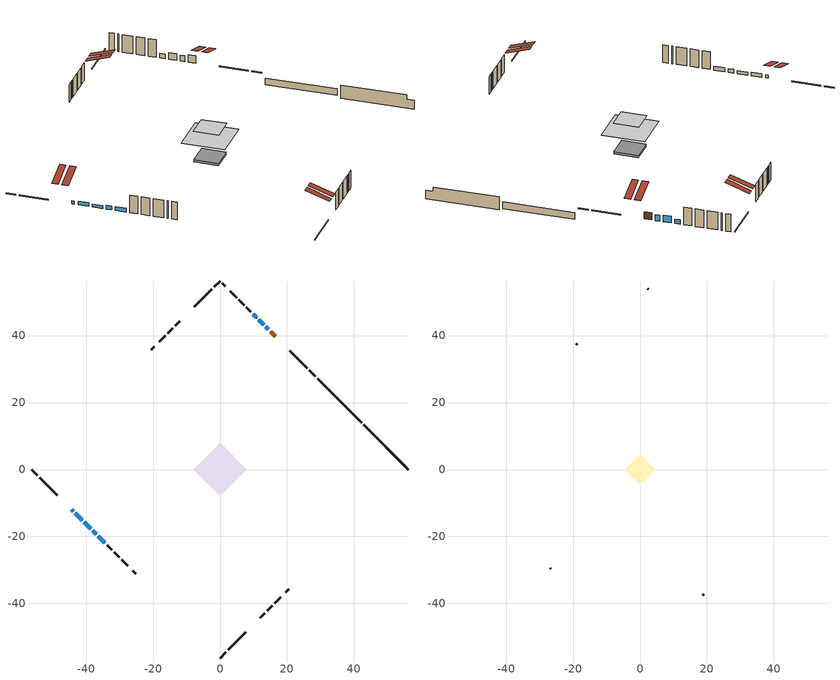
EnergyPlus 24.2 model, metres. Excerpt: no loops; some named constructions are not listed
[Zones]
conditioned space
 floor outside (Floor1 construction): -1.14,0 0,1.14 1.14,0 0,-1.14 z1.53
 floor adiabatic (AdiabaticFloorConstruction): -7.94,0 0,7.94 7.94,0 0,-7.94 z3.97
 floor foundation (Slab1 construction): -4.55,0 0,4.55 4.55,0 0,-4.55 z-2.07
 floor foundation (Slab1 construction 1): -4.52,0 0,4.52 4.52,0 0,-4.52 z-1.52
 wall outside (RimJoist1 construction): 0,-56.3 1.79,-54.52 / -56.3,0 -54.52,-1.79 / 0,56.3 -1.79,54.52 / 28.48,27.82 26.69,29.61 z1.53:1.83
 wall outside (RimJoist2 construction): 2.44,-53.86 7.68,-48.62 / -53.86,-2.44 -48.62,-7.68 / -2.44,53.86 -7.68,48.62 / 26.04,30.27 20.8,35.5 z1.53:1.83
 wall outside (AdiabaticWallConstruction 1): 16.48,39.82 15.1,41.21 z1.53:3.56
 wall outside (AdiabaticWallConstruction): -44.31,-12 -43.82,-12.48 z1.53:2.42; -43.17,-13.14 -41.19,-15.11 / -37.97,-18.33 -36.98,-19.32 / -36.33,-19.98 -34.35,-21.95 z1.53:2.55; -40.53,-15.77 -38.63,-17.68 z1.53:2.34; 14.44,41.86 13.65,42.65 z1.53:3.16; 13,43.31 11.56,44.75 z1.53:3.36; 10.9,45.4 9.91,46.39 z1.53:2.73
 wall outside (Wall1 construction): 12,-44.31 13.4,-42.9 / -33.7,-22.61 -32.29,-24.01 / -12,44.31 -13.4,42.9 / 9.26,47.05 7.85,48.45 z1.53:6.41
 wall outside (Wall2 construction): 14.06,-42.24 15.64,-40.67 / -31.64,-24.67 -30.06,-26.25 / -14.06,42.24 -15.64,40.67 / 7.2,49.11 5.62,50.69 z1.53:6.41
 wall outside (Wall3 construction): 16.29,-40.01 18.16,-38.15 / -29.4,-26.9 -27.54,-28.76 / -16.29,40.01 -18.16,38.15 / 4.96,51.34 3.1,53.2 z1.53:6.41
 wall outside (Wall5 construction): 19.66,-36.64 20.6,-35.71 / -26.03,-30.27 -25.1,-31.21 / -19.66,36.64 -20.6,35.71 / 1.6,54.71 0.66,55.65 z1.53:6.41
 wall foundation (FoundationWall1 construction): 42.94,13.36,-2.07 42.94,13.36,1.53 54.97,1.34,1.53 54.97,1.34,0.37 56.3,0,0.37 56.3,0,-2.07
 wall foundation (FoundationWall2 construction): 42.28,14.02 29.14,27.17 z-1.52:0.31
 window (WindowConstruction 5): -44.31,-12 -43.82,-12.48 z1.53:2.42
 window (WindowConstruction 4): -43.16,-13.14 -41.19,-15.11 z1.53:2.54
 window (WindowConstruction 7): -40.53,-15.77 -38.63,-17.68 z1.53:2.34
 window (WindowConstruction 6): 14.44,41.86 13.65,42.65 z1.53:3.15
 window (WindowConstruction): -37.97,-18.33 -36.98,-19.32 z1.53:2.54
 window (WindowConstruction 1): 12.99,43.31 11.56,44.75 z1.53:3.36
 window (WindowConstruction 2): -36.33,-19.98 -34.35,-21.95 z1.53:2.54
 window (WindowConstruction 3): 10.9,45.4 9.92,46.39 z1.53:2.72
 door (Door): 16.48,39.82 15.1,41.21 z1.53:3.56
 ceiling adiabatic (AdiabaticFloorConstruction): 0,-7.94 7.94,0 0,7.94 -7.94,0 z3.97
 roof outside (Roof1 construction): 9.51,-46.8,6.41 5.07,-42.36,8.5 3.9,-43.53,8.5 8.34,-47.97,6.41; -46.8,-9.51,6.41 -42.36,-5.07,8.5 -43.53,-3.9,8.5 -47.97,-8.34,6.41; -9.51,46.8,6.41 -5.07,42.36,8.5 -3.9,43.53,8.5 -8.34,47.97,6.41; 18.97,37.33,6.41 14.54,32.89,8.5 15.71,31.72,8.5 20.14,36.16,6.41
attic - vented
 floor to conditioned space (Floor2 construction Reversed): -4.59,0 0,4.59 4.59,0 0,-4.59 z6.41
 wall outside (Wall4 construction): 18.81,-37.49 19,-37.3 / -26.88,-29.42 -26.69,-29.61 / -18.81,37.49 -19,37.3 / 2.44,53.86 2.25,54.05 z1.53:6.41
 roof outside (Roof2 construction): 11.34,-44.96,6.41 6.87,-40.49,8.51 5.69,-41.67,8.51 10.16,-46.14,6.41; -44.96,-11.34,6.41 -40.49,-6.87,8.51 -41.67,-5.69,8.51 -46.14,-10.16,6.41; -11.34,44.96,6.41 -6.87,40.49,8.51 -5.69,41.67,8.51 -10.16,46.14,6.41; 17.14,39.16,6.41 12.67,34.7,8.51 13.85,33.52,8.51 18.32,37.99,6.41
[Material] Roughness=Rough; Thermal Absorptance=0.9
Name | Thickness {m} | Conductivity {W/m-K} | Density {kg/m3} | Specific Heat {J/kg-K} | Solar Absorptance | Visible Absorptance
ceiling loosefill ins | 0.169333 | 0.0480833 | 16.02 | 1046.75 | 0.7 | 0.7
ceiling stud and cavity | 0.1397 | 0.455953 | 65.682 | 1177.47 | 0.7 | 0.7
gypsum board | 0.0127 | 0.160291 | 801 | 837.4 | 0.6 | 0.6
[Construction]
Floor2 construction: ceiling loosefill ins, ceiling stud and cavity, gypsum board
[EnergyManagementSystem:Program]
natural_vent_program: Set Tin = tin_s; Set Tout = tout_s; Set Wout = out_wt_s; Set Pbar = out_pb_s; Set Phiout = (@RhFnTdbWPb Tout Wout Pbar); Set MaxHR = 0.0115; Set Tnvsp = (htg_sp_s + clg_sp_s) / 2; Set NVavail = natural_vent_s; Set ClgSsnAvail = cool_season; Set Qnv = 0; Set Qwhf = 0; Set whole_house_fan_mix_act = 0; Set whole_house_fan_act = 0; If ((Wout < MaxHR) && (Tin > Tout) && (Tin > Tnvsp) && (ClgSsnAvail > 0)); Set WHF_Flow = 0; Set Adj = (Tin-Tnvsp)/(Tin-Tout); Set Adj = (@Min Adj 1); Set Adj = (@Max Adj 0); If (WHF_Flow > 0); Set Qwhf = WHF_Flow*Adj; Set whole_house_fan_mix_act = WHF_Flow*Adj; Set WHF_W = 0; Set whole_house_fan_act = WHF_W*Adj; ElseIf (NVavail > 0); Set NVArea = 0.0; Set Cs = 0.0002088365334462307; Set Cw = 3.382979477611934e-05; Set Tdiff = Tin-Tout; Set dT = (@Abs Tdiff); Set Vwind = site_vw_s; Set SGNV = NVArea*Adj*((((Cs*dT)+(Cw*(Vwind^2)))^0.5)/1000); Set MaxNV = 2.4305560761684486; Set Qnv = (@Min SGNV MaxNV); EndIf; EndIf; Set natural_vent_flow_act = Qnv; Set whole_house_fan_flow_act = Qwhf; Set natural_vent_program_Qnv = Qnv; Set natural_vent_program_Qwhf = Qwhf
total_airflows_program: Set total_infil_flow_rate = 0; Set total_mechvent_flow_rate = 0; Set total_natvent_flow_rate = 0; Set total_whf_flow_rate = 0; Set total_infil_flow_rate = total_infil_flow_rate + (infil_program_Qinf * 1); Set total_mechvent_flow_rate = total_mechvent_flow_rate + (infil_program_Qfan * 1); Set total_natvent_flow_rate = total_natvent_flow_rate + (natural_vent_program_Qnv * 1); Set total_whf_flow_rate = total_whf_flow_rate + (natural_vent_program_Qwhf * 1)
total_loads_program: Set loads_htg_tot = 0; Set loads_clg_tot = 0; If htg_load_cond > 0; Set loads_htg_tot = loads_htg_tot + (htg_load_cond - clg_load_cond) * 1.0; EndIf; Set loads_htg_tot = (@Max loads_htg_tot 0); If clg_load_cond > 0; Set loads_clg_tot = loads_clg_tot + (clg_load_cond - htg_load_cond) * 0.0; EndIf; Set loads_clg_tot = (@Max loads_clg_tot 0)
unit_heater_supply_fan_1_disaggregate_program: Set unit_heater_supply_fan_1_primary_htg = 0; If unit_heater_htg_coil_1_s > 0; Set unit_heater_supply_fan_1_primary_htg = unit_heater_supply_fan_1_s; EndIf
unit_heater_supply_fan_disaggregate_program: Set unit_heater_supply_fan_primary_htg = 0; If unit_heater_htg_coil_s > 0; Set unit_heater_supply_fan_primary_htg = unit_heater_supply_fan_s; EndIf
unmet_hours_program: Set htg_unmet_hours = 0; Set clg_unmet_hours = 0; Set unit_htg_unmet_hours = 0; If ((DayOfYear >= 1) && (DayOfYear <= 365)); Set unit_htg_unmet_hours = unit_htg_unmet_hours + conditioned_space_htg_unmet_s; If unit_htg_unmet_hours > htg_unmet_hours; Set htg_unmet_hours = unit_htg_unmet_hours; EndIf; EndIf
water_heater_EC_adj: If WarmupFlag == 0; Set dhw_e_cons = water_heater_energy + water_heater_on_cycle_parasitic + water_heater_off_cycle_parasitic; Set water_heater_ec_adj_act = 0.0 * dhw_e_cons / 1; EndIf
[EnergyManagementSystem:ProgramCallingManager]
boiler_hydronic_pump_disaggregate_program_calling_manager: EndOfSystemTimestepBeforeHVACReporting; boiler_hydronic_pump_disaggregate_program
boiler_hydronic_pump_power_program_calling_manager: EndOfSystemTimestepBeforeHVACReporting; boiler_hydronic_pump_power_program
component_loads_program_calling_manager: EndOfZoneTimestepAfterZoneReporting; component_loads_program
fridge_schedule_program_calling_manager: BeginZoneTimestepAfterInitHeatBalance; fridge_schedule_program
infil_program_calling_manager: BeginZoneTimestepAfterInitHeatBalance; infil_program
natural_vent_program_calling_manager: BeginZoneTimestepAfterInitHeatBalance; natural_vent_program
total_airflows_program_calling_manager: EndOfZoneTimestepAfterZoneReporting; total_airflows_program
total_loads_program_calling_manager: EndOfZoneTimestepAfterZoneReporting; total_loads_program
unit_heater_supply_fan_1_disaggregate_program_calling_manager: EndOfSystemTimestepBeforeHVACReporting; unit_heater_supply_fan_1_disaggregate_program
unit_heater_supply_fan_disaggregate_program_calling_manager: EndOfSystemTimestepBeforeHVACReporting; unit_heater_supply_fan_disaggregate_program
unmet_hours_program_calling_manager: EndOfZoneTimestepBeforeZoneReporting; unmet_hours_program
water_heater_EC_adj_ProgramManager: EndOfSystemTimestepBeforeHVACReporting; water_heater_EC_adj
[EnergyManagementSystem:OutputVariable] Type of Data in Variable=Summed
Name | EMS Variable | Update Frequency | EMS Program or Subroutine | Units
boiler hydronic pump disaggregate htg primary | boiler_hydronic_pump_primary_htg | SystemTimestep | boiler_hydronic_pump_disaggregate_program | J
unit heater supply fan 1 disaggregate htg primary | unit_heater_supply_fan_1_primary_htg | SystemTimestep | unit_heater_supply_fan_1_disaggregate_program | J
unit heater supply fan disaggregate htg primary | unit_heater_supply_fan_primary_htg | SystemTimestep | unit_heater_supply_fan_disaggregate_program | J
loads_htg_tot_peakload_outvar; loads_htg_tot_annual_outvar; Energy Management System Output Variable 1; Energy Management System Output Variable 45 | loads_htg_tot | ZoneTimestep | total_loads_program | J
loads_clg_tot_peakload_outvar; loads_clg_tot_annual_outvar; Energy Management System Output Variable 2; Energy Management System Output Variable 46 | loads_clg_tot | ZoneTimestep | total_loads_program | J
htg_unmet_hours_annual_outvar; Energy Management System Output Variable 3 | htg_unmet_hours | ZoneTimestep | unmet_hours_program | hr
clg_unmet_hours_annual_outvar; Energy Management System Output Variable 4 | clg_unmet_hours | ZoneTimestep | unmet_hours_program | hr
loads_htg_roofs_annual_outvar; Energy Management System Output Variable 5 | loads_htg_roofs | ZoneTimestep | component_loads_program | J
loads_htg_ceilings_annual_outvar; Energy Management System Output Variable 6 | loads_htg_ceilings | ZoneTimestep | component_loads_program | J
loads_htg_walls_annual_outvar; Energy Management System Output Variable 7 | loads_htg_walls | ZoneTimestep | component_loads_program | J
loads_htg_rim_joists_annual_outvar; Energy Management System Output Variable 8 | loads_htg_rim_joists | ZoneTimestep | component_loads_program | J
loads_htg_foundation_walls_annual_outvar; Energy Management System Output Variable 9 | loads_htg_foundation_walls | ZoneTimestep | component_loads_program | J
loads_htg_doors_annual_outvar; Energy Management System Output Variable 10 | loads_htg_doors | ZoneTimestep | component_loads_program | J
loads_htg_windows_conduction_annual_outvar; Energy Management System Output Variable 11 | loads_htg_windows_conduction | ZoneTimestep | component_loads_program | J
loads_htg_windows_solar_annual_outvar; Energy Management System Output Variable 12 | loads_htg_windows_solar | ZoneTimestep | component_loads_program | J
loads_htg_skylights_conduction_annual_outvar; Energy Management System Output Variable 13 | loads_htg_skylights_conduction | ZoneTimestep | component_loads_program | J
loads_htg_skylights_solar_annual_outvar; Energy Management System Output Variable 14 | loads_htg_skylights_solar | ZoneTimestep | component_loads_program | J
loads_htg_floors_annual_outvar; Energy Management System Output Variable 15 | loads_htg_floors | ZoneTimestep | component_loads_program | J
loads_htg_slabs_annual_outvar; Energy Management System Output Variable 16 | loads_htg_slabs | ZoneTimestep | component_loads_program | J
loads_htg_internal_mass_annual_outvar; Energy Management System Output Variable 17 | loads_htg_internal_mass | ZoneTimestep | component_loads_program | J
loads_htg_infil_annual_outvar; Energy Management System Output Variable 18 | loads_htg_infil | ZoneTimestep | component_loads_program | J
loads_htg_natvent_annual_outvar; Energy Management System Output Variable 19 | loads_htg_natvent | ZoneTimestep | component_loads_program | J
loads_htg_mechvent_annual_outvar; Energy Management System Output Variable 20 | loads_htg_mechvent | ZoneTimestep | component_loads_program | J
loads_htg_whf_annual_outvar; Energy Management System Output Variable 21 | loads_htg_whf | ZoneTimestep | component_loads_program | J
loads_htg_ducts_annual_outvar; Energy Management System Output Variable 22 | loads_htg_ducts | ZoneTimestep | component_loads_program | J
loads_htg_intgains_annual_outvar; Energy Management System Output Variable 23 | loads_htg_intgains | ZoneTimestep | component_loads_program | J
loads_htg_lighting_annual_outvar; Energy Management System Output Variable 24 | loads_htg_lighting | ZoneTimestep | component_loads_program | J
loads_clg_roofs_annual_outvar; Energy Management System Output Variable 25 | loads_clg_roofs | ZoneTimestep | component_loads_program | J
loads_clg_ceilings_annual_outvar; Energy Management System Output Variable 26 | loads_clg_ceilings | ZoneTimestep | component_loads_program | J
loads_clg_walls_annual_outvar; Energy Management System Output Variable 27 | loads_clg_walls | ZoneTimestep | component_loads_program | J
loads_clg_rim_joists_annual_outvar; Energy Management System Output Variable 28 | loads_clg_rim_joists | ZoneTimestep | component_loads_program | J
loads_clg_foundation_walls_annual_outvar; Energy Management System Output Variable 29 | loads_clg_foundation_walls | ZoneTimestep | component_loads_program | J
loads_clg_doors_annual_outvar; Energy Management System Output Variable 30 | loads_clg_doors | ZoneTimestep | component_loads_program | J
loads_clg_windows_conduction_annual_outvar; Energy Management System Output Variable 31 | loads_clg_windows_conduction | ZoneTimestep | component_loads_program | J
loads_clg_windows_solar_annual_outvar; Energy Management System Output Variable 32 | loads_clg_windows_solar | ZoneTimestep | component_loads_program | J
loads_clg_skylights_conduction_annual_outvar; Energy Management System Output Variable 33 | loads_clg_skylights_conduction | ZoneTimestep | component_loads_program | J
loads_clg_skylights_solar_annual_outvar; Energy Management System Output Variable 34 | loads_clg_skylights_solar | ZoneTimestep | component_loads_program | J
loads_clg_floors_annual_outvar; Energy Management System Output Variable 35 | loads_clg_floors | ZoneTimestep | component_loads_program | J
loads_clg_slabs_annual_outvar; Energy Management System Output Variable 36 | loads_clg_slabs | ZoneTimestep | component_loads_program | J
loads_clg_internal_mass_annual_outvar; Energy Management System Output Variable 37 | loads_clg_internal_mass | ZoneTimestep | component_loads_program | J
loads_clg_infil_annual_outvar; Energy Management System Output Variable 38 | loads_clg_infil | ZoneTimestep | component_loads_program | J
loads_clg_natvent_annual_outvar; Energy Management System Output Variable 39 | loads_clg_natvent | ZoneTimestep | component_loads_program | J
loads_clg_mechvent_annual_outvar; Energy Management System Output Variable 40 | loads_clg_mechvent | ZoneTimestep | component_loads_program | J
loads_clg_whf_annual_outvar; Energy Management System Output Variable 41 | loads_clg_whf | ZoneTimestep | component_loads_program | J
loads_clg_ducts_annual_outvar; Energy Management System Output Variable 42 | loads_clg_ducts | ZoneTimestep | component_loads_program | J
loads_clg_intgains_annual_outvar; Energy Management System Output Variable 43 | loads_clg_intgains | ZoneTimestep | component_loads_program | J
loads_clg_lighting_annual_outvar; Energy Management System Output Variable 44 | loads_clg_lighting | ZoneTimestep | component_loads_program | J
[Schedule:Day:Interval]
interior lighting schedule day: No, 01:00, 0.108182, 04:00, 0.0901515, 05:00, 0.0991667, 06:00, 0.162273, 07:00, 0.270455, 08:00, 0.342576, 10:00, 0.369621, 11:00, 0.351591, 12:00, 0.333561, 13:00, 0.324545, 14:00, 0.31553, 15:00, 0.333561, 16:00, 0.369621, 17:00, 0.450758, 18:00, 0.585985, 19:00, 0.775303, 20:00, 0.955606, 21:00, 0.991667, 22:00, 0.712197, 23:00, 0.360606, 24:00, 0.162273
interior lighting schedule day 1: No, 01:00, 0.100909, 04:00, 0.0840909, 05:00, 0.0925, 06:00, 0.151364, 07:00, 0.252273, 08:00, 0.319545, 10:00, 0.344773, 11:00, 0.327955, 12:00, 0.311136, 13:00, 0.302727, 14:00, 0.294318, 15:00, 0.311136, 16:00, 0.344773, 17:00, 0.420455, 18:00, 0.546591, 19:00, 0.723182, 20:00, 0.891364, 21:00, 0.925, 22:00, 0.664318, 23:00, 0.336364, 24:00, 0.151364
interior lighting schedule day 2: No, 01:00, 0.0927273, 04:00, 0.0772727, 05:00, 0.085, 06:00, 0.139091, 07:00, 0.231818, 08:00, 0.293636, 10:00, 0.316818, 11:00, 0.301364, 12:00, 0.285909, 13:00, 0.278182, 14:00, 0.270455, 15:00, 0.285909, 16:00, 0.316818, 17:00, 0.386364, 18:00, 0.502273, 19:00, 0.664545, 20:00, 0.819091, 21:00, 0.85, 22:00, 0.610455, 23:00, 0.309091, 24:00, 0.139091
interior lighting schedule day 3: No, 01:00, 0.0845455, 04:00, 0.0704545, 05:00, 0.0775, 06:00, 0.126818, 07:00, 0.211364, 08:00, 0.267727, 10:00, 0.288864, 11:00, 0.274773, 12:00, 0.260682, 13:00, 0.253636, 14:00, 0.246591, 15:00, 0.260682, 16:00, 0.288864, 17:00, 0.352273, 18:00, 0.457955, 19:00, 0.605909, 20:00, 0.746818, 21:00, 0.775, 22:00, 0.556591, 23:00, 0.281818, 24:00, 0.126818
interior lighting schedule day 4: No, 01:00, 0.0763636, 04:00, 0.0636364, 05:00, 0.07, 06:00, 0.114545, 07:00, 0.190909, 08:00, 0.241818, 10:00, 0.260909, 11:00, 0.248182, 12:00, 0.235455, 13:00, 0.229091, 14:00, 0.222727, 15:00, 0.235455, 16:00, 0.260909, 17:00, 0.318182, 18:00, 0.413636, 19:00, 0.547273, 20:00, 0.674545, 21:00, 0.7, 22:00, 0.502727, 23:00, 0.254545, 24:00, 0.114545
interior lighting schedule day 5: No, 01:00, 0.0727273, 04:00, 0.0606061, 05:00, 0.0666667, 06:00, 0.109091, 07:00, 0.181818, 08:00, 0.230303, 10:00, 0.248485, 11:00, 0.236364, 12:00, 0.224242, 13:00, 0.218182, 14:00, 0.212121, 15:00, 0.224242, 16:00, 0.248485, 17:00, 0.30303, 18:00, 0.393939, 19:00, 0.521212, 20:00, 0.642424, 21:00, 0.666667, 22:00, 0.478788, 23:00, 0.242424, 24:00, 0.109091
interior lighting schedule day 6: No, 01:00, 0.0745455, 04:00, 0.0621212, 05:00, 0.0683333, 06:00, 0.111818, 07:00, 0.186364, 08:00, 0.236061, 10:00, 0.254697, 11:00, 0.242273, 12:00, 0.229848, 13:00, 0.223636, 14:00, 0.217424, 15:00, 0.229848, 16:00, 0.254697, 17:00, 0.310606, 18:00, 0.403788, 19:00, 0.534242, 20:00, 0.658485, 21:00, 0.683333, 22:00, 0.490758, 23:00, 0.248485, 24:00, 0.111818
interior lighting schedule day 7: No, 01:00, 0.08, 04:00, 0.0666667, 05:00, 0.0733333, 06:00, 0.12, 07:00, 0.2, 08:00, 0.253333, 10:00, 0.273333, 11:00, 0.26, 12:00, 0.246667, 13:00, 0.24, 14:00, 0.233333, 15:00, 0.246667, 16:00, 0.273333, 17:00, 0.333333, 18:00, 0.433333, 19:00, 0.573333, 20:00, 0.706667, 21:00, 0.733333, 22:00, 0.526667, 23:00, 0.266667, 24:00, 0.12
interior lighting schedule day 8: No, 01:00, 0.0890909, 04:00, 0.0742424, 05:00, 0.0816667, 06:00, 0.133636, 07:00, 0.222727, 08:00, 0.282121, 10:00, 0.304394, 11:00, 0.289545, 12:00, 0.274697, 13:00, 0.267273, 14:00, 0.259848, 15:00, 0.274697, 16:00, 0.304394, 17:00, 0.371212, 18:00, 0.482576, 19:00, 0.638485, 20:00, 0.78697, 21:00, 0.816667, 22:00, 0.586515, 23:00, 0.29697, 24:00, 0.133636
interior lighting schedule day 9: No, 01:00, 0.0972727, 04:00, 0.0810606, 05:00, 0.0891667, 06:00, 0.145909, 07:00, 0.243182, 08:00, 0.30803, 10:00, 0.332348, 11:00, 0.316136, 12:00, 0.299924, 13:00, 0.291818, 14:00, 0.283712, 15:00, 0.299924, 16:00, 0.332348, 17:00, 0.405303, 18:00, 0.526894, 19:00, 0.697121, 20:00, 0.859242, 21:00, 0.891667, 22:00, 0.640379, 23:00, 0.324242, 24:00, 0.145909
interior lighting schedule day 10: No, 01:00, 0.105455, 04:00, 0.0878788, 05:00, 0.0966667, 06:00, 0.158182, 07:00, 0.263636, 08:00, 0.333939, 10:00, 0.360303, 11:00, 0.342727, 12:00, 0.325152, 13:00, 0.316364, 14:00, 0.307576, 15:00, 0.325152, 16:00, 0.360303, 17:00, 0.439394, 18:00, 0.571212, 19:00, 0.755758, 20:00, 0.931515, 21:00, 0.966667, 22:00, 0.694242, 23:00, 0.351515, 24:00, 0.158182
interior lighting schedule day 11: No, 01:00, 0.109091, 04:00, 0.0909091, 05:00, 0.1, 06:00, 0.163636, 07:00, 0.272727, 08:00, 0.345455, 10:00, 0.372727, 11:00, 0.354545, 12:00, 0.336364, 13:00, 0.327273, 14:00, 0.318182, 15:00, 0.336364, 16:00, 0.372727, 17:00, 0.454545, 18:00, 0.590909, 19:00, 0.781818, 20:00, 0.963636, 21:00, 1, 22:00, 0.718182, 23:00, 0.363636, 24:00, 0.163636
interior lighting schedule default day; occupants schedule default day; clothes dryer schedule default day; cooking range schedule default day; mech vent bath fan 0 schedule default day; mech vent bath fan 1 schedule default day; misc plug loads schedule default day; general water use schedule default day; clothes dryer exhaust 0 schedule default day; cooling season schedule day; cooling season schedule day 2; cooling season schedule default day; exterior lighting schedule default day; natural vent schedule default day: No, 24:00, 0
occupants schedule day: No, 05:00, 0.426829, 06:00, 0.719512, 07:00, 1, 08:00, 0.670732, 09:00, 0.329268, 14:00, 0.170732, 15:00, 0.231707, 16:00, 0.329268, 17:00, 0.5, 18:00, 0.670732, 19:00, 0.829268, 21:00, 1, 22:00, 0.853659, 23:00, 0.646341, 24:00, 0.426829
clothes dryer schedule day; clothes dryer exhaust 0 schedule day: No, 01:00, 0.123457, 02:00, 0.0740741, 03:00, 0.0493827, 04:00, 0.0246914, 05:00, 0.0493827, 06:00, 0.0740741, 07:00, 0.197531, 08:00, 0.395062, 09:00, 0.592593, 10:00, 0.839506, 11:00, 0.962963, 12:00, 1, 13:00, 0.91358, 14:00, 0.82716, 15:00, 0.716049, 16:00, 0.753086, 17:00, 0.679012, 18:00, 0.666667, 20:00, 0.62963, 21:00, 0.641975, 22:00, 0.666667, 23:00, 0.54321, 24:00, 0.296296
cooking range schedule day: No, 05:00, 0.0597015, 06:00, 0.11194, 07:00, 0.171642, 08:00, 0.291045, 11:00, 0.343284, 12:00, 0.402985, 13:00, 0.462687, 14:00, 0.343284, 15:00, 0.291045, 16:00, 0.402985, 17:00, 0.567164, 18:00, 1, 19:00, 0.850746, 20:00, 0.432836, 21:00, 0.291045, 22:00, 0.231343, 23:00, 0.171642, 24:00, 0.11194
mech vent bath fan 0 schedule day; mech vent bath fan 1 schedule day: No, 07:00, 0, 08:00, 1, 09:00, 0.2, 24:00, 0
misc plug loads schedule day: No, 06:00, 0.705882, 07:00, 0.745098, 08:00, 0.803922, 15:00, 0.823529, 16:00, 0.862745, 17:00, 0.921569, 18:00, 0.980392, 19:00, 1, 20:00, 0.980392, 21:00, 0.941176, 22:00, 0.862745, 23:00, 0.784314, 24:00, 0.72549
general water use schedule day: No, 01:00, 0.315068, 03:00, 0.287671, 04:00, 0.342466, 05:00, 0.369863, 06:00, 0.520548, 07:00, 0.60274, 08:00, 0.534247, 10:00, 0.506849, 11:00, 0.465753, 14:00, 0.479452, 15:00, 0.534247, 16:00, 0.589041, 17:00, 0.69863, 18:00, 0.876712, 19:00, 0.890411, 20:00, 0.986301, 21:00, 1, 22:00, 0.863014, 23:00, 0.616438, 24:00, 0.465753
cooling season schedule day 1: No, 24:00, 1
exterior lighting schedule day: No, 01:00, 0.566667, 03:00, 0.524167, 05:00, 0.495833, 06:00, 0.5525, 07:00, 0.623333, 08:00, 0.580833, 09:00, 0.439167, 10:00, 0.354167, 12:00, 0.34, 13:00, 0.354167, 14:00, 0.396667, 15:00, 0.425, 16:00, 0.495833, 17:00, 0.623333, 18:00, 0.793333, 19:00, 0.906667, 20:00, 0.963333, 21:00, 0.991667, 22:00, 0.920833, 23:00, 0.793333, 24:00, 0.665833
exterior lighting schedule day 1: No, 01:00, 0.528571, 03:00, 0.488929, 05:00, 0.4625, 06:00, 0.515357, 07:00, 0.581429, 08:00, 0.541786, 09:00, 0.409643, 10:00, 0.330357, 12:00, 0.317143, 13:00, 0.330357, 14:00, 0.37, 15:00, 0.396429, 16:00, 0.4625, 17:00, 0.581429, 18:00, 0.74, 19:00, 0.845714, 20:00, 0.898571, 21:00, 0.925, 22:00, 0.858929, 23:00, 0.74, 24:00, 0.621071
exterior lighting schedule day 10: No, 01:00, 0.552381, 03:00, 0.510952, 05:00, 0.483333, 06:00, 0.538571, 07:00, 0.607619, 08:00, 0.56619, 09:00, 0.428095, 10:00, 0.345238, 12:00, 0.331429, 13:00, 0.345238, 14:00, 0.386667, 15:00, 0.414286, 16:00, 0.483333, 17:00, 0.607619, 18:00, 0.773333, 19:00, 0.88381, 20:00, 0.939048, 21:00, 0.966667, 22:00, 0.897619, 23:00, 0.773333, 24:00, 0.649048
exterior lighting schedule day 11: No, 01:00, 0.571429, 03:00, 0.528571, 05:00, 0.5, 06:00, 0.557143, 07:00, 0.628571, 08:00, 0.585714, 09:00, 0.442857, 10:00, 0.357143, 12:00, 0.342857, 13:00, 0.357143, 14:00, 0.4, 15:00, 0.428571, 16:00, 0.5, 17:00, 0.628571, 18:00, 0.8, 19:00, 0.914286, 20:00, 0.971429, 21:00, 1, 22:00, 0.928571, 23:00, 0.8, 24:00, 0.671429
exterior lighting schedule day 2: No, 01:00, 0.485714, 03:00, 0.449286, 05:00, 0.425, 06:00, 0.473571, 07:00, 0.534286, 08:00, 0.497857, 09:00, 0.376429, 10:00, 0.303571, 12:00, 0.291429, 13:00, 0.303571, 14:00, 0.34, 15:00, 0.364286, 16:00, 0.425, 17:00, 0.534286, 18:00, 0.68, 19:00, 0.777143, 20:00, 0.825714, 21:00, 0.85, 22:00, 0.789286, 23:00, 0.68, 24:00, 0.570714
exterior lighting schedule day 3: No, 01:00, 0.442857, 03:00, 0.409643, 05:00, 0.3875, 06:00, 0.431786, 07:00, 0.487143, 08:00, 0.453929, 09:00, 0.343214, 10:00, 0.276786, 12:00, 0.265714, 13:00, 0.276786, 14:00, 0.31, 15:00, 0.332143, 16:00, 0.3875, 17:00, 0.487143, 18:00, 0.62, 19:00, 0.708571, 20:00, 0.752857, 21:00, 0.775, 22:00, 0.719643, 23:00, 0.62, 24:00, 0.520357
exterior lighting schedule day 4: No, 01:00, 0.4, 03:00, 0.37, 05:00, 0.35, 06:00, 0.39, 07:00, 0.44, 08:00, 0.41, 09:00, 0.31, 10:00, 0.25, 12:00, 0.24, 13:00, 0.25, 14:00, 0.28, 15:00, 0.3, 16:00, 0.35, 17:00, 0.44, 18:00, 0.56, 19:00, 0.64, 20:00, 0.68, 21:00, 0.7, 22:00, 0.65, 23:00, 0.56, 24:00, 0.47
exterior lighting schedule day 5: No, 01:00, 0.380952, 03:00, 0.352381, 05:00, 0.333333, 06:00, 0.371429, 07:00, 0.419048, 08:00, 0.390476, 09:00, 0.295238, 10:00, 0.238095, 12:00, 0.228571, 13:00, 0.238095, 14:00, 0.266667, 15:00, 0.285714, 16:00, 0.333333, 17:00, 0.419048, 18:00, 0.533333, 19:00, 0.609524, 20:00, 0.647619, 21:00, 0.666667, 22:00, 0.619048, 23:00, 0.533333, 24:00, 0.447619
exterior lighting schedule day 6: No, 01:00, 0.390476, 03:00, 0.36119, 05:00, 0.341667, 06:00, 0.380714, 07:00, 0.429524, 08:00, 0.400238, 09:00, 0.302619, 10:00, 0.244048, 12:00, 0.234286, 13:00, 0.244048, 14:00, 0.273333, 15:00, 0.292857, 16:00, 0.341667, 17:00, 0.429524, 18:00, 0.546667, 19:00, 0.624762, 20:00, 0.66381, 21:00, 0.683333, 22:00, 0.634524, 23:00, 0.546667, 24:00, 0.45881
exterior lighting schedule day 7: No, 01:00, 0.419048, 03:00, 0.387619, 05:00, 0.366667, 06:00, 0.408571, 07:00, 0.460952, 08:00, 0.429524, 09:00, 0.324762, 10:00, 0.261905, 12:00, 0.251429, 13:00, 0.261905, 14:00, 0.293333, 15:00, 0.314286, 16:00, 0.366667, 17:00, 0.460952, 18:00, 0.586667, 19:00, 0.670476, 20:00, 0.712381, 21:00, 0.733333, 22:00, 0.680952, 23:00, 0.586667, 24:00, 0.492381
exterior lighting schedule day 8: No, 01:00, 0.466667, 03:00, 0.431667, 05:00, 0.408333, 06:00, 0.455, 07:00, 0.513333, 08:00, 0.478333, 09:00, 0.361667, 10:00, 0.291667, 12:00, 0.28, 13:00, 0.291667, 14:00, 0.326667, 15:00, 0.35, 16:00, 0.408333, 17:00, 0.513333, 18:00, 0.653333, 19:00, 0.746667, 20:00, 0.793333, 21:00, 0.816667, 22:00, 0.758333, 23:00, 0.653333, 24:00, 0.548333
exterior lighting schedule day 9: No, 01:00, 0.509524, 03:00, 0.47131, 05:00, 0.445833, 06:00, 0.496786, 07:00, 0.560476, 08:00, 0.522262, 09:00, 0.394881, 10:00, 0.318452, 12:00, 0.305714, 13:00, 0.318452, 14:00, 0.356667, 15:00, 0.382143, 16:00, 0.445833, 17:00, 0.560476, 18:00, 0.713333, 19:00, 0.815238, 20:00, 0.86619, 21:00, 0.891667, 22:00, 0.827976, 23:00, 0.713333, 24:00, 0.59869
[Schedule:Week:Daily]
clothes dryer exhaust 0 schedule Week Rule - Jan1-Dec31: clothes dryer exhaust 0 schedule day, clothes dryer exhaust 0 schedule day, clothes dryer exhaust 0 schedule day, clothes dryer exhaust 0 schedule day, clothes dryer exhaust 0 schedule day, clothes dryer exhaust 0 schedule day, clothes dryer exhaust 0 schedule day, clothes dryer exhaust 0 schedule default day, clothes dryer exhaust 0 schedule default day, clothes dryer exhaust 0 schedule default day, clothes dryer exhaust 0 schedule default day, clothes dryer exhaust 0 schedule default day
cooling season schedule Week Rule - Jan1-May26: cooling season schedule day, cooling season schedule day, cooling season schedule day, cooling season schedule day, cooling season schedule day, cooling season schedule day, cooling season schedule day, cooling season schedule default day, cooling season schedule default day, cooling season schedule default day, cooling season schedule default day, cooling season schedule default day
cooling season schedule Week Rule - May27-Jun2: cooling season schedule day, cooling season schedule day, cooling season schedule day, cooling season schedule day, cooling season schedule day, cooling season schedule day 1, cooling season schedule day 1, cooling season schedule default day, cooling season schedule default day, cooling season schedule default day, cooling season schedule default day, cooling season schedule default day
cooling season schedule Week Rule - Jun3-Aug25: cooling season schedule day 1, cooling season schedule day 1, cooling season schedule day 1, cooling season schedule day 1, cooling season schedule day 1, cooling season schedule day 1, cooling season schedule day 1, cooling season schedule default day, cooling season schedule default day, cooling season schedule default day, cooling season schedule default day, cooling season schedule default day
cooling season schedule Week Rule - Aug26-Sep1: cooling season schedule day 1, cooling season schedule day 1, cooling season schedule day 1, cooling season schedule day 1, cooling season schedule day 1, cooling season schedule day 1, cooling season schedule day 2, cooling season schedule default day, cooling season schedule default day, cooling season schedule default day, cooling season schedule default day, cooling season schedule default day
cooling season schedule Week Rule - Sep2-Dec31: cooling season schedule day 2, cooling season schedule day 2, cooling season schedule day 2, cooling season schedule day 2, cooling season schedule day 2, cooling season schedule day 2, cooling season schedule day 2, cooling season schedule default day, cooling season schedule default day, cooling season schedule default day, cooling season schedule default day, cooling season schedule default day
exterior lighting schedule Week Rule - Oct28-Nov3: exterior lighting schedule day 9, exterior lighting schedule day 9, exterior lighting schedule day 9, exterior lighting schedule day 9, exterior lighting schedule day 10, exterior lighting schedule day 10, exterior lighting schedule day 10, exterior lighting schedule default day, exterior lighting schedule default day, exterior lighting schedule default day, exterior lighting schedule default day, exterior lighting schedule default day
exterior lighting schedule Week Rule - Nov4-Nov24: exterior lighting schedule day 10, exterior lighting schedule day 10, exterior lighting schedule day 10, exterior lighting schedule day 10, exterior lighting schedule day 10, exterior lighting schedule day 10, exterior lighting schedule day 10, exterior lighting schedule default day, exterior lighting schedule default day, exterior lighting schedule default day, exterior lighting schedule default day, exterior lighting schedule default day
exterior lighting schedule Week Rule - Nov25-Dec1: exterior lighting schedule day 10, exterior lighting schedule day 10, exterior lighting schedule day 10, exterior lighting schedule day 10, exterior lighting schedule day 10, exterior lighting schedule day 10, exterior lighting schedule day 11, exterior lighting schedule default day, exterior lighting schedule default day, exterior lighting schedule default day, exterior lighting schedule default day, exterior lighting schedule default day
exterior lighting schedule Week Rule - Dec2-Dec31: exterior lighting schedule day 11, exterior lighting schedule day 11, exterior lighting schedule day 11, exterior lighting schedule day 11, exterior lighting schedule day 11, exterior lighting schedule day 11, exterior lighting schedule day 11, exterior lighting schedule default day, exterior lighting schedule default day, exterior lighting schedule default day, exterior lighting schedule default day, exterior lighting schedule default day
natural vent schedule Week Rule - Jan1-Dec31: natural vent schedule default day, natural vent schedule default day, natural vent schedule default day, natural vent schedule default day, natural vent schedule default day, natural vent schedule default day, natural vent schedule default day, natural vent schedule default day, natural vent schedule default day, natural vent schedule default day, natural vent schedule default day, natural vent schedule default day
[Schedule:Year]
clothes dryer exhaust 0 schedule: clothes dryer exhaust 0 schedule Week Rule - Jan1-Dec31, 1, 1, 12, 31
cooling season schedule: cooling season schedule Week Rule - Jan1-May26, 1, 1, 5, 26, cooling season schedule Week Rule - May27-Jun2, 5, 27, 6, 2, cooling season schedule Week Rule - Jun3-Aug25, 6, 3, 8, 25, cooling season schedule Week Rule - Aug26-Sep1, 8, 26, 9, 1, cooling season schedule Week Rule - Sep2-Dec31, 9, 2, 12, 31
natural vent schedule: natural vent schedule Week Rule - Jan1-Dec31, 1, 1, 12, 31
